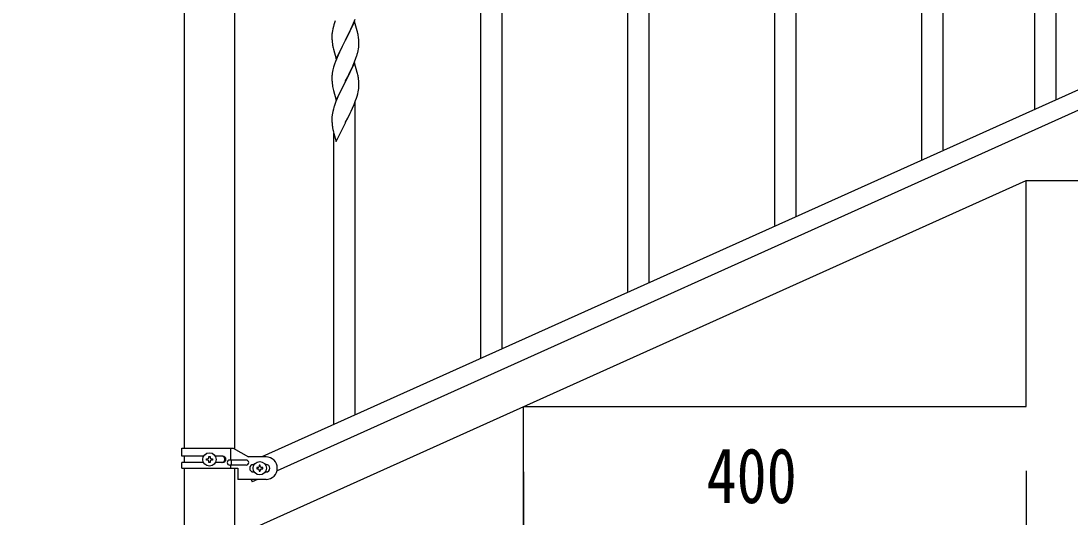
# Model space of a CAD drawing. Units: millimetres, scale not verified. Extents: x -4143 to 4140, y -2900 to 2898.
# Drawn here: x 2355 to 3191, y -1860 to -1465 of the extents above; entities that cross this region are included whole.
import ezdxf
from ezdxf.enums import TextEntityAlignment as Align

# ---------------------------------------------------------------- set-up
doc = ezdxf.new("R2010")
doc.units = ezdxf.units.MM
doc.header["$LTSCALE"] = 10
doc.layers.add('0-3_YKK_A1', color=4, linetype='Continuous')
doc.layers.add('0-4_YKK_D', color=6, linetype='Continuous')
doc.styles.add('ＭＳ ゴシック', font='')
doc.styles.get('ＭＳ ゴシック').set_extended_font_data('MS Gothic')

msp = doc.modelspace()

# ---------------------------------------------------------------- linework, layer by layer
at = {"layer": '0-3_YKK_A1'}
for p, q in [((2484.64, -1022.5), (2484.64, -1805.52)), ((2525.14, -1806.31), (2525.14, -1022.5)), ((3071.89, -1575.74), (3071.89, -1215.96)), ((3088.89, -1568.1), (3088.89, -1215.96)), ((3178.89, -1527.97), (3178.89, -1278.95)), ((3161.89, -1535.61), (3161.89, -1304.25)), ((2720.89, -1733.49), (2720.89, -1373.7)), ((2737.89, -1725.85), (2737.89, -1373.7)), ((2971.89, -1620.68), (2971.89, -1371.65)), ((2954.89, -1628.32), (2954.89, -1396.95)), ((2854.89, -1673.26), (2854.89, -1424.24)), ((2837.89, -1680.9), (2837.89, -1449.54)), ((3251.12, -1495.46), (2546.61, -1812.52)), ((3263.16, -1506.48), (2558.66, -1823.55)), ((2620.89, -1778.43), (2620.89, -1529.4)), ((2603.89, -1786.07), (2603.89, -1554.7)), ((2482.89, -1805.52), (2523.76, -1805.52)), ((2482.89, -1812.02), (2482.89, -1805.52)), ((2500.22, -1812.02), (2482.89, -1812.02)), ((2484.64, -1812.02), (2484.64, -1817.02)), ((2515.48, -1812.02), (2509.56, -1812.02)), ((2521.86, -1815.02), (2521.86, -1805.52)), ((2523.76, -1805.52), (2535.89, -1812.52)), ((2549.89, -1812.52), (2535.89, -1812.52)), ((2482.89, -1821.52), (2482.89, -1817.02)), ((2500.21, -1817.02), (2482.89, -1817.02)), ((2482.89, -1821.52), (2527.39, -1821.52)), ((2484.64, -1821.52), (2484.64, -1952.5)), ((2503.45, -1815), (2502.49, -1815)), ((2506.33, -1814.04), (2507.29, -1814.04)), ((2515.48, -1817.02), (2509.56, -1817.02)), ((2534.09, -1815.02), (2521.01, -1815.02)), ((2534.09, -1819.02), (2521.01, -1819.02)), ((2521.86, -1821.52), (2521.86, -1819.02)), ((2522.41, -1819.02), (2522.41, -1815.02)), ((2525.14, -1952.5), (2525.14, -1821.52)), ((2527.39, -1821.52), (2527.39, -1830.52)), ((2539.89, -1818.52), (2540.52, -1818.52)), ((2543.45, -1821.04), (2542.49, -1821.04)), ((2549.26, -1818.52), (2549.89, -1818.52)), ((2539.89, -1824.52), (2540.52, -1824.52)), ((2546.33, -1822), (2547.29, -1822)), ((2549.26, -1824.52), (2549.89, -1824.52)), ((2549.89, -1830.52), (2527.39, -1830.52)), ((2537.97, -1830.52), (2538.85, -1832.46)), ((2543.16, -1830.52), (2538.85, -1832.46))]:
    msp.add_line(p, q, dxfattribs=at)
for points in [[(2602.39, -1475.75), (2602.35, -1476.56), (2602.34, -1476.96), (2602.36, -1478.82), (2602.39, -1479.83), (2602.44, -1480.77), (2602.54, -1482.21), (2602.69, -1483.52), (2602.83, -1484.51), (2603.01, -1485.47), (2603.11, -1485.94), (2603.32, -1486.88), (2603.57, -1487.83), (2605.84, -1495.48), (2613.06, -1480.62), (2613.23, -1480.29), (2615.16, -1476.49), (2616.67, -1473.39), (2617.34, -1471.98), (2618.68, -1469.06), (2619.54, -1467.05), (2620.76, -1464.02)], [(2620.29, -1465.76), (2613.06, -1480.62), (2612.9, -1480.95), (2610.55, -1485.61), (2608.79, -1489.26), (2608.34, -1490.22), (2607.23, -1492.68), (2605.96, -1495.7), (2605.17, -1497.73), (2604.45, -1499.75), (2603.66, -1502.23), (2603.14, -1504.15), (2602.83, -1505.55), (2602.59, -1506.9), (2602.43, -1508.2), (2602.37, -1509.03), (2602.34, -1509.83), (2602.36, -1511.69), (2602.39, -1512.7), (2602.44, -1513.64), (2602.54, -1515.08), (2602.69, -1516.4)], [(2603.96, -1468.37), (2603.52, -1469.84), (2603.03, -1471.75), (2602.74, -1473.14), (2602.52, -1474.47)], [(2623.02, -1475.3), (2622.68, -1473.89), (2622.49, -1473.16), (2620.29, -1465.76)], [(2623.76, -1485.09), (2623.78, -1484.29), (2623.78, -1483.14), (2623.73, -1481.41), (2623.67, -1480.17), (2623.56, -1478.76)], [(2622.87, -1490.44), (2623.2, -1489.02), (2623.47, -1487.66), (2623.66, -1486.34)], [(2603.06, -1518.57), (2603.32, -1519.75), (2603.57, -1520.71), (2605.84, -1528.35), (2613.06, -1513.49), (2613.23, -1513.16), (2614.95, -1509.78), (2616.45, -1506.72), (2617.34, -1504.85), (2618.89, -1501.43), (2619.33, -1500.43), (2620.37, -1497.9), (2621.5, -1494.87), (2622.17, -1492.87)], [(2620.29, -1498.63), (2613.06, -1513.49), (2612.9, -1513.82), (2609.9, -1519.81), (2608.79, -1522.13), (2607.67, -1524.56), (2606.59, -1527.06), (2605.56, -1529.59), (2604.99, -1531.11)], [(2623.02, -1508.17), (2622.8, -1507.23), (2622.55, -1506.28), (2620.29, -1498.63)], [(2623.76, -1517.96), (2623.78, -1517.16), (2623.78, -1516.01), (2623.73, -1514.28), (2623.67, -1513.04), (2623.56, -1511.63)], [(2603.11, -1551.67), (2603.32, -1552.61), (2603.64, -1553.82), (2604, -1555.08), (2605.84, -1561.22), (2613.06, -1546.36), (2613.23, -1546.03), (2614.95, -1542.65), (2616.9, -1538.67), (2617.57, -1537.24), (2618.68, -1534.8), (2619.96, -1531.78), (2621.14, -1528.74), (2621.85, -1526.73), (2622.32, -1525.25), (2622.87, -1523.31), (2623.2, -1521.89), (2623.47, -1520.53), (2623.66, -1519.21)], [(2603.96, -1534.11), (2603.52, -1535.58), (2603.03, -1537.49), (2602.74, -1538.88), (2602.52, -1540.21)], [(2602.39, -1541.49), (2602.35, -1542.3), (2602.34, -1542.7), (2602.36, -1544.56), (2602.39, -1545.57), (2602.44, -1546.51), (2602.52, -1547.67)], [(2354.89, -1952.5), (3154.89, -1592.5), (3554.89, -1592.5)], [(2754.89, -1772.5), (3154.89, -1772.5), (3154.89, -1592.5)], [(2354.89, -1952.5), (2754.89, -1952.5), (2754.89, -1772.5)], [(2504.41, -1813.08), (2504.41, -1812.12), (2505.37, -1812.12), (2505.37, -1813.08)], [(2502.49, -1815), (2502.49, -1814.04), (2503.45, -1814.04)], [(2505.37, -1815.96), (2505.37, -1816.92), (2504.41, -1816.92), (2504.41, -1815.96)], [(2507.29, -1814.04), (2507.29, -1815), (2506.33, -1815)], [(2542.49, -1821.04), (2542.49, -1822), (2543.45, -1822)], [(2545.37, -1820.08), (2545.37, -1819.12), (2544.41, -1819.12), (2544.41, -1820.08)], [(2547.29, -1822), (2547.29, -1821.04), (2546.33, -1821.04)], [(2544.41, -1822.96), (2544.41, -1823.92), (2545.37, -1823.92), (2545.37, -1822.96)]]:
    msp.add_lwpolyline(points, dxfattribs=at)
for centre in [(2504.89, -1814.52), (2544.89, -1821.52)]:
    msp.add_circle(centre, 5.3, dxfattribs=at)
for centre, radius, start, end in [((2679.59, -1492.62), 79.42, 159.93435, 162.22611), ((2634.33, -1478.36), 32.04, 173.03232, 175.32407), ((2581.55, -1484.01), 42.37, 9.56725, 11.859), ((2578.7, -1483.61), 45.12, 6.17603, 8.46779), ((2592.34, -1483.09), 31.49, 354.07159, 356.36334), ((2561.77, -1474.16), 63.23, 342.78424, 345.07599), ((2581.54, -1516.88), 42.38, 9.5641, 11.85586), ((2578.75, -1516.48), 45.07, 6.18413, 8.47589), ((2657.29, -1508.24), 55.21, 188.49987, 190.79162), ((2592.33, -1515.96), 31.5, 354.07349, 356.36524), ((2679.63, -1558.36), 79.46, 159.94312, 162.23488), ((2634.38, -1544.1), 32.09, 173.04137, 175.33313), ((2642.36, -1544.22), 39.99, 184.955, 187.24675), ((2663.15, -1539.97), 61.18, 188.73798, 191.02974), ((2503.45, -1813.08), 0.96, 270, 0), ((2506.33, -1813.08), 0.96, 180, 270), ((2514.73, -1814.52), 2.5, 270, 90), ((2515.48, -1814.52), 2.5, 270, 90), ((2549.89, -1821.52), 9, 270, 90), ((2503.45, -1815.96), 0.96, 0, 90), ((2506.33, -1815.96), 0.96, 90, 180), ((2521.01, -1817.02), 2, 90, 270), ((2534.09, -1817.02), 2, 270, 90), ((2539.89, -1821.52), 3, 90, 270), ((2543.45, -1820.08), 0.96, 270, 0), ((2546.33, -1820.08), 0.96, 180, 270), ((2549.89, -1821.52), 3, 270, 90), ((2543.45, -1822.96), 0.96, 0, 90), ((2546.33, -1822.96), 0.96, 90, 180)]:
    msp.add_arc(centre, radius, start, end, dxfattribs=at)
at = {"layer": '0-4_YKK_D'}
for p, q in [((2754.89, -1824.5), (2754.89, -1873.5)), ((3154.89, -1823.5), (3154.89, -1873.5))]:
    msp.add_line(p, q, dxfattribs=at)

# ---------------------------------------------------------------- texts
at = {"layer": '0-4_YKK_D', "style": 'ＭＳ ゴシック', "width": 0.8}
msp.add_text('400', height=43.99, dxfattribs=at).set_placement((2900.49, -1862.5), align=Align.BOTTOM_LEFT)

doc.saveas('drawing.dxf')
